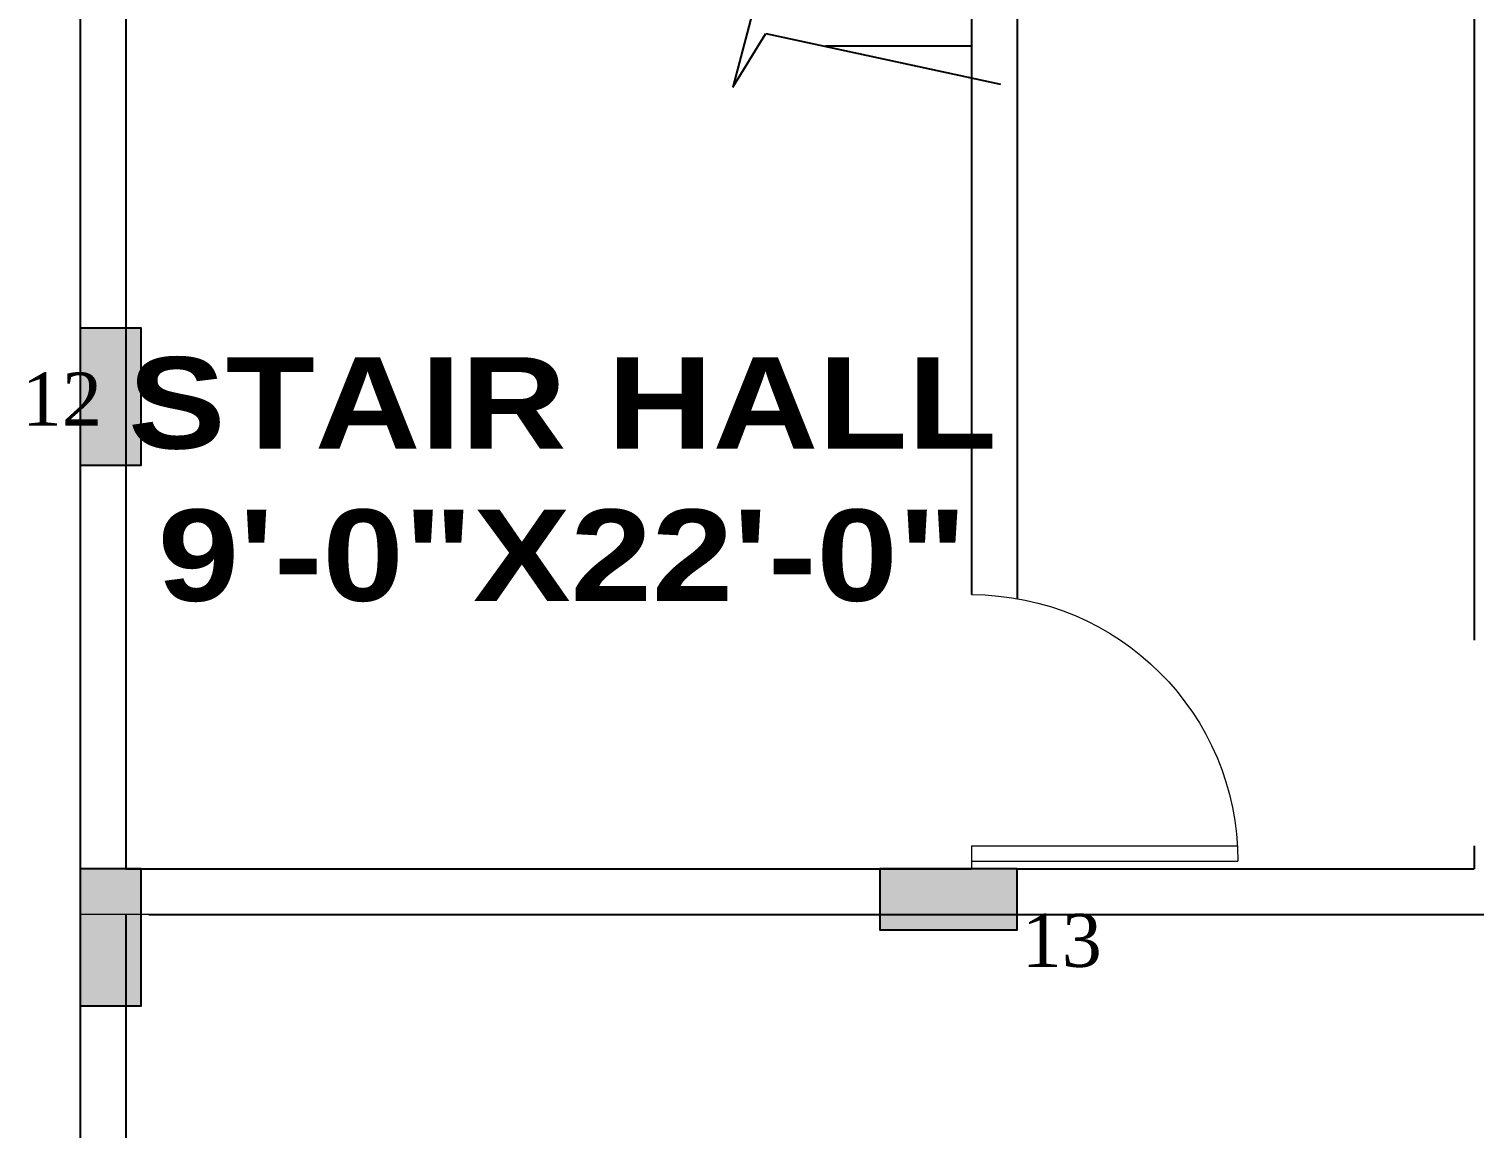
# Model space of a CAD drawing. Extents: x -57174 to 10055, y -18330 to 89882.
# Drawn here: x -28667 to -23924, y 58170 to 61778 of the extents above; entities that cross this region are included whole.
import ezdxf

# ---------------------------------------------------------------- set-up
doc = ezdxf.new("R2010")
doc.units = 0
doc.header["$LTSCALE"] = 50
doc.header["$MEASUREMENT"] = 0
for name, color, linetype in [('COLUMN', 8, 'CONTINUOUS'), ('COLUMN HATCH', 8, 'CONTINUOUS'), ('STAIR', 8, 'CONTINUOUS'), ('TEXT', 8, 'CONTINUOUS'), ('WALL', 8, 'CONTINUOUS'), ('WINDOOW', 8, 'CONTINUOUS'), ('XREF-ARCH', 8, 'CONTINUOUS')]:
    doc.layers.add(name, color=color, linetype=linetype)
doc.styles.add('H St Bt', font='ariblk.ttf', dxfattribs={"height": 50})
doc.styles.add('TECHNICBOLD', font='times.ttf', dxfattribs={"height": 10})

# ---------------------------------------------------------------- blocks, each defined once
blk = doc.blocks.new('D1')
at = {"layer": 'WINDOOW', "color": 0, "lineweight": 0}
for p, q in [((2995.31, -11647.76), (2960.36, -11647.76)), ((2995.31, -11647.76), (2995.31, -11650.76)), ((2995.31, -11649.76), (2960.31, -11649.76))]:
    blk.add_line(p, q, dxfattribs=at)
blk.add_arc((2995.31, -11649.76), 35, 90, 180, dxfattribs=at)
blk = doc.blocks.new('PLAN')
at = {"layer": 'COLUMN HATCH', "linetype": 'Continuous'}
for points in [[(12100, 0), (12100, 450), (11900, 450), (11900, 0)], [(12100, 0), (12100, 450), (11900, 450), (11900, 0)], [(12100, 0), (12100, 450), (11900, 450), (11900, 0)], [(12100, 0), (12100, 450), (11900, 450), (11900, 0)], [(12100, 0), (12100, 450), (11900, 450), (11900, 0)], [(12100, 0), (12100, 450), (11900, 450), (11900, 0)], [(12100, 0), (12100, 450), (11900, 450), (11900, 0)], [(12100, 0), (12100, 450), (11900, 450), (11900, 0)], [(12100, 0), (12100, 450), (11900, 450), (11900, 0)], [(12100, 0), (12100, 450), (11900, 450), (11900, 0)], [(12100, -1775), (12100, -1325), (11900, -1325), (11900, -1775)], [(12100, -1775), (12100, -1325), (11900, -1325), (11900, -1775)], [(12100, -1775), (12100, -1325), (11900, -1325), (11900, -1775)], [(12100, -1775), (12100, -1325), (11900, -1325), (11900, -1775)], [(12100, -1775), (12100, -1325), (11900, -1325), (11900, -1775)], [(12100, -1775), (12100, -1325), (11900, -1325), (11900, -1775)], [(12100, -1775), (12100, -1325), (11900, -1325), (11900, -1775)], [(12100, -1775), (12100, -1325), (11900, -1325), (11900, -1775)], [(12100, -1775), (12100, -1325), (11900, -1325), (11900, -1775)], [(12100, -1775), (12100, -1325), (11900, -1325), (11900, -1775)], [(14525, -1525), (14975, -1525), (14975, -1325), (14525, -1325)], [(14525, -1525), (14975, -1525), (14975, -1325), (14525, -1325)]]:
    blk.add_hatch(color=256, dxfattribs=at).paths.add_polyline_path(points)
at = {"layer": 'COLUMN', "linetype": 'Continuous'}
for points in [[(11900, 0), (12100, 0), (12100, 450), (11900, 450)], [(11900, 0), (12100, 0), (12100, 450), (11900, 450)], [(11900, 0), (12100, 0), (12100, 450), (11900, 450)], [(11900, 0), (12100, 0), (12100, 450), (11900, 450)], [(11900, 0), (12100, 0), (12100, 450), (11900, 450)], [(11900, 0), (12100, 0), (12100, 450), (11900, 450)], [(11900, 0), (12100, 0), (12100, 450), (11900, 450)], [(11900, 0), (12100, 0), (12100, 450), (11900, 450)], [(11900, 0), (12100, 0), (12100, 450), (11900, 450)], [(11900, 0), (12100, 0), (12100, 450), (11900, 450)], [(11900, -1775), (12100, -1775), (12100, -1325), (11900, -1325)], [(11900, -1775), (12100, -1775), (12100, -1325), (11900, -1325)], [(11900, -1775), (12100, -1775), (12100, -1325), (11900, -1325)], [(11900, -1775), (12100, -1775), (12100, -1325), (11900, -1325)], [(11900, -1775), (12100, -1775), (12100, -1325), (11900, -1325)], [(11900, -1775), (12100, -1775), (12100, -1325), (11900, -1325)], [(11900, -1775), (12100, -1775), (12100, -1325), (11900, -1325)], [(11900, -1775), (12100, -1775), (12100, -1325), (11900, -1325)], [(11900, -1775), (12100, -1775), (12100, -1325), (11900, -1325)], [(11900, -1775), (12100, -1775), (12100, -1325), (11900, -1325)], [(14525, -1325), (14525, -1525), (14975, -1525), (14975, -1325)], [(14525, -1325), (14525, -1525), (14975, -1525), (14975, -1325)]]:
    blk.add_lwpolyline(points, close=True, dxfattribs=at)
at = {"layer": 'STAIR', "linetype": 'Continuous'}
for p, q in [((14135.3, 1594), (14042, 1240.9)), ((14042, 1240.9), (14150, 1417.4)), ((14150, 1417.4), (14920.4, 1250.7)), ((14825, 1375), (14346, 1375))]:
    blk.add_line(p, q, dxfattribs=at)
at = {"layer": 'WALL', "linetype": 'Continuous'}
for p, q in [((16475, 5250), (16475, -575)), ((11900, 5080.5), (11900, -1325)), ((11900, 5080.5), (11900, -1325)), ((11900, 5080.5), (11900, -1475)), ((12050, 5050), (12050, -1325)), ((12050, 5050), (12050, -1325)), ((12050, 3037.5), (12050, 450)), ((12050, 3037.5), (12050, 450)), ((12050, 3037.5), (12050, 450)), ((14825, 3037.5), (14825, -425)), ((14975, 2200), (14975, -438)), ((12050, 0), (12050, -1325)), ((12050, 0), (12050, -1325)), ((12050, 0), (12050, -1325)), ((12050, -555.5), (12050, -1325)), ((12050, -555.5), (12050, -1325)), ((12050, -555.5), (12050, -1325)), ((16475, -1250), (16475, -1325)), ((12050, -1325), (14825, -1325)), ((14975, -1325), (16475, -1325)), ((11900, -1475), (11900, -11625)), ((12050, -1475), (12050, -7050)), ((12125, -1475), (18225, -1475))]:
    blk.add_line(p, q, dxfattribs=at)
at = {"layer": 'WINDOOW', "lineweight": 0}
blk.add_line((12125, -1475), (11900, -1475), dxfattribs=at)
at = {"layer": 'WINDOOW', "lineweight": 0, "xscale": -25, "yscale": 25, "zscale": 25}
blk.add_blockref('D1', (89707.7, 289944), dxfattribs=at)
at = {"layer": 'TEXT', "linetype": 'Continuous', "insert": (13482.9, -47.7), "char_height": 300, "width": 3505.274, "attachment_point": 5, "style": 'H St Bt'}
blk.add_mtext('STAIR HALL \\P9\'-0"X22\'-0"', dxfattribs=at)
at = {"layer": 'TEXT', "lineweight": 0, "char_height": 174.02, "width": 128.479, "attachment_point": 1, "style": 'TECHNICBOLD'}
for s, insert in [('12', (11708.8, 304.2)), ('12', (11708.8, 304.2)), ('12', (11708.8, 304.2)), ('12', (11708.8, 304.2)), ('12', (11708.8, 304.2)), ('13', (14990.3, -1472.9))]:
    blk.add_mtext(s, dxfattribs=dict(at, insert=insert))

msp = doc.modelspace()

# ---------------------------------------------------------------- block references
at = {"layer": 'XREF-ARCH', "lineweight": 0}
msp.add_blockref('PLAN', (-40398.6, 60346), dxfattribs=at)

doc.saveas('drawing.dxf')
